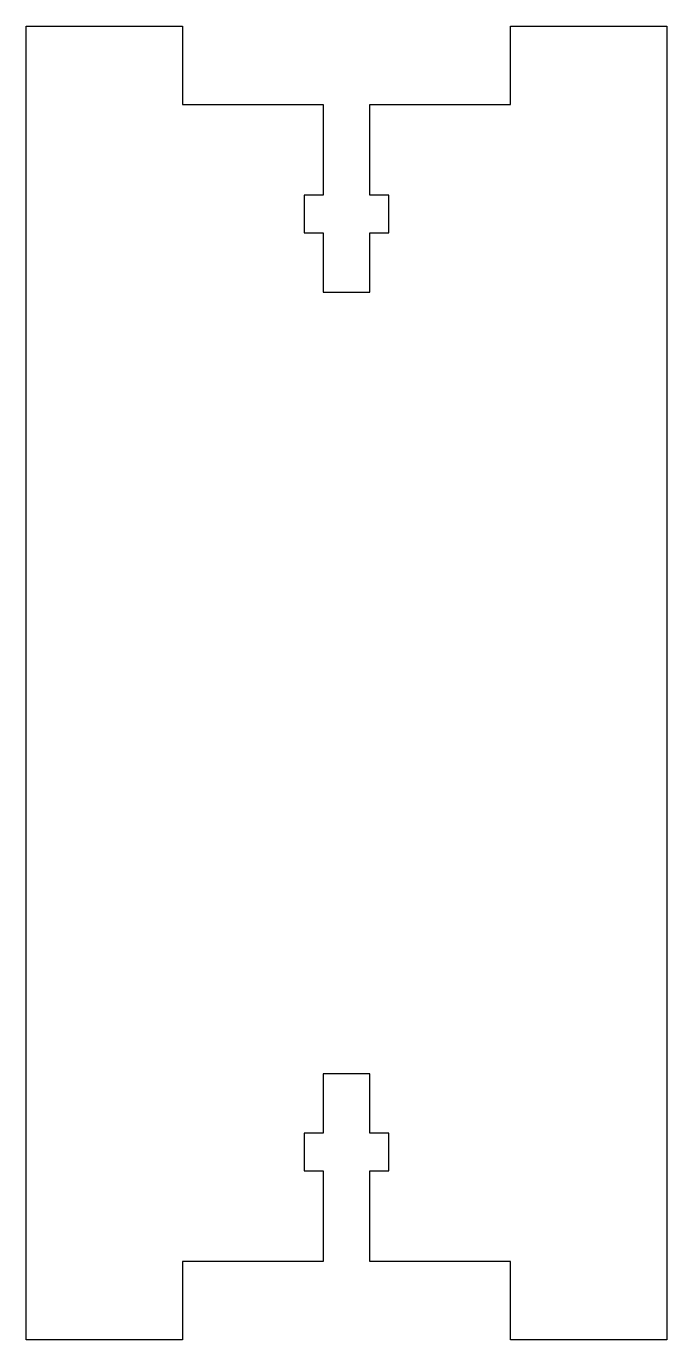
# Model space of a CAD drawing. Header units: millimetres. Extents: x 171 to 212, y -5 to 79.
import ezdxf

# ---------------------------------------------------------------- set-up
doc = ezdxf.new("R2010")
doc.units = ezdxf.units.MM
doc.layers.get('0').update_dxf_attribs({"linetype": 'CONTINUOUS'})

msp = doc.modelspace()

# ---------------------------------------------------------------- linework, layer by layer
msp.add_lwpolyline([(190.002, 0), (181.004, 0), (181.004, -5), (171.004, -5), (171.004, 79), (181.004, 79), (181.004, 74), (190.002, 74), (190.002, 68.2), (188.802, 68.2), (188.802, 65.8), (190.002, 65.8), (190.002, 62), (193.002, 62), (193.002, 65.8), (194.202, 65.8), (194.202, 68.2), (193.002, 68.2), (193.002, 74), (202, 74), (202, 79), (212, 79), (212, -5), (202, -5), (202, 0), (193.002, 0), (193.002, 5.8), (194.202, 5.8), (194.202, 8.2), (193.002, 8.2), (193.002, 12), (190.002, 12), (190.002, 8.2), (188.802, 8.2), (188.802, 5.8), (190.002, 5.8)], close=True)

doc.saveas('drawing.dxf')
